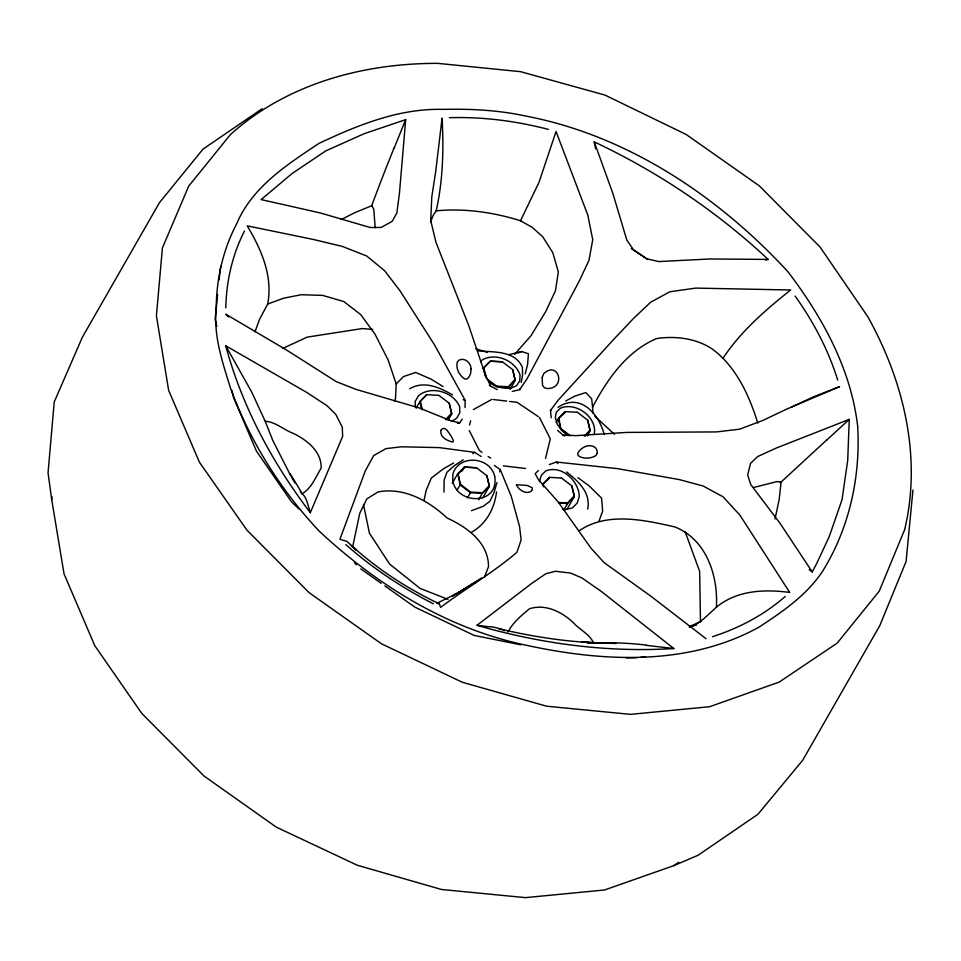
<?xml version="1.0" encoding="UTF-8"?>
<svg xmlns="http://www.w3.org/2000/svg" width="961" height="961" viewBox="0 0 961 961"><rect width="100%" height="100%" fill="white"/><g stroke="black" fill="none" stroke-linecap="round" stroke-linejoin="round"><path stroke-width="1.44" d="M812.249 571.939L780.284 523.661L750.793 484.608L747.682 475.058L750.505 463.394L757.592 456.583L776.464 447.982L849.26 419.368L847.71 460.439L841.992 499.864L829.235 536.622L816.85 563.17L812.249 571.939L809.21 569.717M696.389 624.013L703.392 619.112L716.389 607.232C718.287 575.843 706.443 539.493 675.066 527.012C644.471 519.961 607.004 511.612 579.267 530.748M443.97 492.116L444.126 480.092L446.925 472.235L454.481 465.52L463.238 459.802M465.016 407.56L465.184 400.413L434.456 344.771L400.076 290.883L384.676 270.798L366.67 255.974L342.176 246.364L313.058 239.397L247.205 225.859C261.32 249.416 273.032 275.951 267.687 304.036L259.602 319.232L254.953 331.857M405.674 119.632L399.452 193.233L396.881 212.849L392.232 221.318L381.193 227.421L370.333 227.541L320.542 213.018L261.164 199.576L292 173.617L325.623 150.961L364.159 133.699L405.674 119.632L394.25 147.91M267.687 304.036L283.819 298.15L301.274 294.727L322.62 295.387L343.81 301.538L360.783 314.655L375.054 334.26L388.112 359.919L396.196 383.932L395.512 398.647L394.575 401.181M225.811 307.88C226.315 281.225 232.334 254.881 244.442 231.072M912.95 490.062L906.091 561.476L879.783 625.635L802.675 760.283L757.881 814.327L698.082 855.254L673.781 865.657L604.505 889.994L525.511 897.634L441.519 889.49L357.264 865.236L276.324 827.145L204.008 776.007L141.88 713.53L94.815 645.732L64.039 573.873L51.726 499.696L52.002 496.753M217.642 294.498L215.132 319.22L216.838 326.476M219.12 279.963L220.309 268.323L221.414 265.56M594.234 434.324C597.634 417.434 575.903 401.338 560.335 408.245L556.263 412.221L555.314 417.819L557.224 424.173L561.717 430.432L568.179 435.729M352.555 547.338L359.762 513.342L366.778 498.963L377.985 491.948C404.016 486.963 428.654 500.789 447.093 518.003C466.998 527.193 488.44 542.352 488.524 566.642L484.548 576.924M521.222 382.454L522.568 375.114L522.412 367.462C515.192 350.345 493.654 352.267 478.23 350.897M430.576 222.171L433.039 215.6L436.186 210.819C443.045 180.404 443.778 149.075 442.084 118.047L435.705 171.563L431.801 196.789L430.708 220.549L435.994 242.412L468.812 325.767L485.101 374.213L490.783 386.25L497.354 389.673M424.065 500.333L426.167 490.362L431.357 478.001L443.55 468.716L453.64 463.01M499.768 471.887L500.261 469.617L494.35 465.424M496.561 492.008C494.266 508.982 486.53 523.565 471.419 532.334M469.605 424.99L470.626 420.798M545.548 458.409L550.305 438.829L539.445 417.41M525.259 373.721L527.589 364.495L528.43 353.744L521.715 351.546L509.366 354.573M775.034 519.036L779.131 499.744L781.101 482.182L776.92 481.593L753.592 487.503M496.933 482.578L494.134 492.308L489.942 501.306L483.047 506.399L471.491 510.699M539.421 481.653L541.391 475.202L545.908 470.842C561.62 464.788 578.642 480.668 579.303 496.212L577.249 503.011L572.396 507.888L565.296 509.63L562.665 509.198M512.297 391.439L519.661 389.661L519.913 388.845M599.027 520.982L602.643 511.192L601.598 498.098L589.129 485.894L577.957 477.677M508.057 631.942C512.778 622.536 521.427 615.533 529.355 608.83C545.331 603.472 562.089 611.917 573.609 622.932C579.783 629.851 590.066 634.392 593.67 643.233L588.12 643.353M904.625 529.727L879.243 591.159L837.151 643.149L779.227 682.07L709.602 706.719L630.608 714.359L546.617 706.215L462.289 682.25L381.445 643.774L309.118 592.673L246.989 530.208L199.42 462.217L168.643 390.346L156.415 315.833L162.409 247.938L188.704 186.11L230.412 134.576A399.872 295.76 29.8 0 1 437.796 63.366L520.634 71.679L604.986 95.091L686.142 134.456L759.358 185.893L820.021 246.989L867.843 316.77A399.091 295.183 29.8 0 1 904.601 529.715M310.319 512.693L342.633 436.438L342.284 427.201L335.821 414.443L327.1 405.77L306.979 392.568L225.703 345.756C242.148 406.635 272.251 462.661 310.319 512.693L307.808 504.237A278.99 31.028 -84.7 0 0 301.946 493.786L300.3 491.443M436.186 210.819C464.716 208.141 493.245 212.237 520.49 220.766L538.989 182.35L556.047 131.501L587.844 215.204L592.745 239.673L588.937 260.467L579.002 281.585L526.844 379.139L519.661 389.661M592.949 413.074L592.589 407.116C607.196 379.367 626.968 350.909 656.868 338.488C675.703 335.845 695.5 338.2 711.741 348.651C735.886 366.117 749.232 395.295 757.761 423.068M416.161 408.173L419.861 401.722L426.672 394.671L438.901 395.367L449.219 403.224L451.754 413.831L448.054 420.293M452.307 483.203L457.484 474.157L464.295 467.106L476.464 467.731L486.855 475.671L489.377 486.278L482.722 497.894M462.085 470.986L464.295 467.106L476.524 467.815M510.075 389.349L515.264 380.304L512.73 369.697L502.339 361.756L490.17 361.132L483.359 368.195L485.257 376.135M457.052 489.93L460.523 484.38L458.061 474.073L464.692 467.202M467.442 497.87L470.409 492.693L482.566 493.329L489.377 486.278L486.855 475.671M478.866 499.78L482.47 492.717L489.101 485.846M556.095 422.54L558.317 418.66L565.128 411.608L577.357 412.305M563.651 414.191L565.524 411.704L558.317 418.66L560.852 429.255L568.924 435.429M547.794 479.911L549.272 477.329L561.5 478.025M587.255 435.934L590.21 430.768L587.688 420.161L577.297 412.221M563.843 510.003L567.543 503.54L574.354 496.489L571.831 485.894L561.44 477.953M566.954 509.414L574.354 496.489L571.831 485.894M480.812 362.201L482.182 359.943C495.564 352.243 515.24 360.519 520.033 374.958L519.769 380.832L516.742 385.517C507.997 390.935 496.993 387.523 489.029 382.238M457.424 423.417L459.754 422.792L462.205 419.152M551.218 417.735L550.473 410.479L558.077 400.244L613.574 339.545L633.527 318.427L650.693 302.198L669.841 291.772L695.728 288.096L790.615 289.994C765.665 309.959 741.123 330.956 723.309 357.816M514.579 354.405L530.977 335.737L545.692 311.616L555.398 290.943L558.353 271.927L552.827 252.767L542.773 236.79L532.142 227.313L520.49 220.766M421.747 409.674L419.861 401.722L426.672 394.671M483.359 368.195L490.566 361.228L502.411 361.841M445.916 419.873L451.754 413.831L449.219 403.224M483.936 368.099L486.398 378.406L496.513 386.13L508.345 386.742L514.976 379.883L512.73 369.697M488.2 380.556L496.284 386.73L508.441 387.355L514.976 379.883M584.252 436.234L589.934 430.348L587.688 420.161M585.345 435.801L589.934 430.348M543.037 484.284L549.668 477.425L542.46 484.38L543.65 486.867M558.569 502.483L567.446 502.927L574.077 496.068M445.784 419.284L451.466 413.41M396.196 383.932L403.452 376.592L415.657 372.448L431.441 379.343L443.105 386.562M538.388 470.626L535.121 473.725L538.725 479.995L558.041 501.774L591.003 548.214L604.121 562.629L651.017 596.3L706.023 638.705M826.712 440.114L849.26 419.368M476.98 625.299L531.913 583.255L545.836 573.729L555.494 571.278L570.534 573.044L581.982 577.993L601.322 591.447L673.793 648.531C607.316 652.735 540.839 643.774 476.98 625.299L489.209 626.812M785.209 596.469C764.115 614.944 739.093 628.146 712.473 636.711M560.852 429.255L558.894 418.564M262.113 108.725L202.987 149.147L159.418 202.699L82.31 337.335L54.224 401.974L48.05 472.884L51.726 499.696M673.781 865.657L678.694 862.329M452.138 421.122L456.823 418.047L459.826 412.677L459.61 406.515C453.196 391.896 431.153 385.073 418.515 395.764L415.092 401.59L415.38 407.02M481.557 577.957L457.772 593.045L452.463 595.964L475.371 582.366L457.772 593.045L436.871 603.28L439.357 603.832L440.606 607.376C465.617 588.432 493.089 572.744 516.898 552.335L521.126 539.962L519.565 526.592L511.24 496.248L500.261 469.617M472.74 453.616L474.746 452.367L481.137 456.499M716.389 607.232C737.039 590.102 764.319 589.177 789.702 592.42L739.862 515.084L723.104 496.825L703.308 486.086L679.379 479.599L617.851 468.692L556.323 462.001L549.368 464.559M473.341 409.602L491.876 399.356M565.669 401.025L574.57 396.244L585.85 392.544L591.664 398.815L592.589 407.116M341.215 219.552L354.501 212.825L371.847 205.654L373.745 209.162L375.198 227.733M791.648 407.032L813.859 396.677L839.614 386.658L787.035 408.954L762.818 420.45L739.502 429.207L716.45 431.921L626.644 432.414L576.023 435.645L562.882 434.973L557.644 430.42M282.654 348.495L307.1 337.143L362.357 328.554L372.736 329.443M558.065 407.344C579.867 392.436 598.619 413.494 604.109 434.072M689.325 626.608L701.494 621.287M518.147 352.975L521.715 351.546M550.473 410.479L551.398 410.107M409.698 388.809C423.921 380.256 439.621 387.427 452.487 394.887M765.449 259.963L768.175 259.422C716.774 211.336 657.913 171.863 594.246 141.892L595.604 148.775M301.946 493.774C311.292 488.765 315.833 476.944 321.118 468.127C321.803 451.322 306.475 439.585 292.637 433.087C283.531 429.651 275.206 421.687 265.2 421.278L251.77 392.16L225.703 345.756M458.061 474.073L460.019 484.764L470.409 492.693M636.494 657.732L626.079 657.877M640.963 657.252L645.42 656.783M768.175 259.422L709.999 258.977L658.741 261.572L646.777 258.773L633.491 249.788L626.788 239.986L612.83 193.329L594.246 141.892M449.376 117.71C482.794 116.677 516.117 120.99 548.443 129.411M615.869 643.486L581.561 642.104L592.745 642.717C560.996 641.107 529.511 635.978 498.603 628.662M482.47 492.717L470.638 492.104L460.523 484.38M559.434 503.132L567.543 503.54L567.446 502.927M646.429 645.372L673.793 648.531M493.365 399.524L506.735 401.109M509.702 401.458L517.126 402.335L538.208 416.569M503.252 465.857L525.523 468.487M474.746 452.367L439.261 447.61L401.47 446.793L385.962 448.631L373.697 455.574L365.312 470.866L339.894 539.325L346.921 541.367L356.387 550.148L351.354 545.488M520.802 644.807L474.241 635.449L414.9 607.148L384.832 585.886M459.754 422.792L451.31 420.93L419.14 407.92L355.918 389.361L336.194 381.601L286.27 349.84L225.775 314.199L228.574 317.022M475.875 348.807L487.215 352.327M463.178 399.692L465.184 400.413M448.006 599.34L420.149 588.456L389.637 564.095L369.444 533.235L363.534 504.837M439.357 603.832C407.812 588.877 378.31 569.753 352.375 546.328M433.375 603.76C401.83 587.784 372.363 567.975 345.816 544.599M631.293 248.611L648.002 259.602M562.882 434.973L564.551 436.054M481.929 452.271L479.443 450.601L469.268 430.528M488.128 456.463L490.603 458.133M489.329 385.229L490.783 386.25M360.783 568.876L381.229 583.339M561.356 428.882L570.341 435.741M566.618 472.007C578.174 481.041 591.051 492.765 587.688 509.078M594.871 416.257L614.499 434.36M298.895 508.958L291.435 501.726L256.359 450.973L233.619 397.602L231.913 390.346M354.381 562.678L356.507 564.744M556.323 462.001L557.848 463.658M795.107 296.072C813.486 321.755 828.322 349.9 837.704 380.1M290.162 473.689L301.045 491.66M291.435 476.968L295.051 483.047M290.715 475.755L272.564 439.946L265.2 421.278M685.277 532.094L699.656 571.423L700.473 621.707M420.438 401.626L422.275 409.362M508.345 386.742L508.441 387.355M371.679 205.702A279.098 35.629 -68.9 0 1 394.166 147.742M780.32 482.782A280.384 3.388 -42.7 0 1 827.145 439.597M489.63 626.56A279.615 65.144 -26.2 0 1 504.549 630.692M593.49 643.005A280.756 145.063 24.5 0 1 646.297 645.095M494.699 476.368C499.408 504.669 458.145 505.618 452.751 481.281L452.895 473.905C458.938 453.94 490.278 456.631 494.699 476.368M857.668 426.36C860.6 477.004 849.392 528.166 822.472 571.447C806.603 595.291 782.446 611.797 758.83 627.245C688.064 666.177 603.424 661.949 526.88 645.372C448.018 629.071 377.433 585.513 319.124 531.037C280.576 490.014 250.028 441.351 230.604 388.496C222.616 362.597 213.354 336.05 216.237 308.529C216.357 278.93 223.012 249.644 236.874 223.42C252.262 186.963 287.327 164.451 319.016 143.369C357.816 125.062 399.344 108.197 443.021 109.386C470.818 108.713 498.699 110.155 525.931 116.077C627.713 135.561 718.48 196.416 787.924 271.711C822.4 317.01 851.086 369.072 857.668 426.36M471.034 368.916L470.686 373.168L469.256 376.676L467.19 378.85L464.956 379.054C459.394 375.763 455.418 368.159 457.4 361.768L459.142 360.063C464.932 357.336 471.094 363.042 471.034 368.916M542.184 377.505L542.521 385.361L544.346 387.739L547.193 388.52C566.618 388.773 558.689 360.015 543.758 373.565L542.184 377.505M441.135 429.987C439.081 436.811 447.418 441.051 452.991 442.06L453.388 440.51L450.985 435.777L446.925 430.084L444.607 428.498L442.565 428.594L441.135 429.987M597.177 453.376L596 455.526C590.979 458.721 583.063 459.286 578.174 455.586L577.669 453.376C580.84 447.213 590.09 442.613 595.856 448.126L597.165 450.721L597.177 453.376M532.418 489.545L531.217 491.239C525.799 494.807 518.604 489.822 516.345 484.74L527.108 485.425L532.214 487.756L532.418 489.545M696.521 624.674L689.517 627.065L696.521 624.674"/></g></svg>
